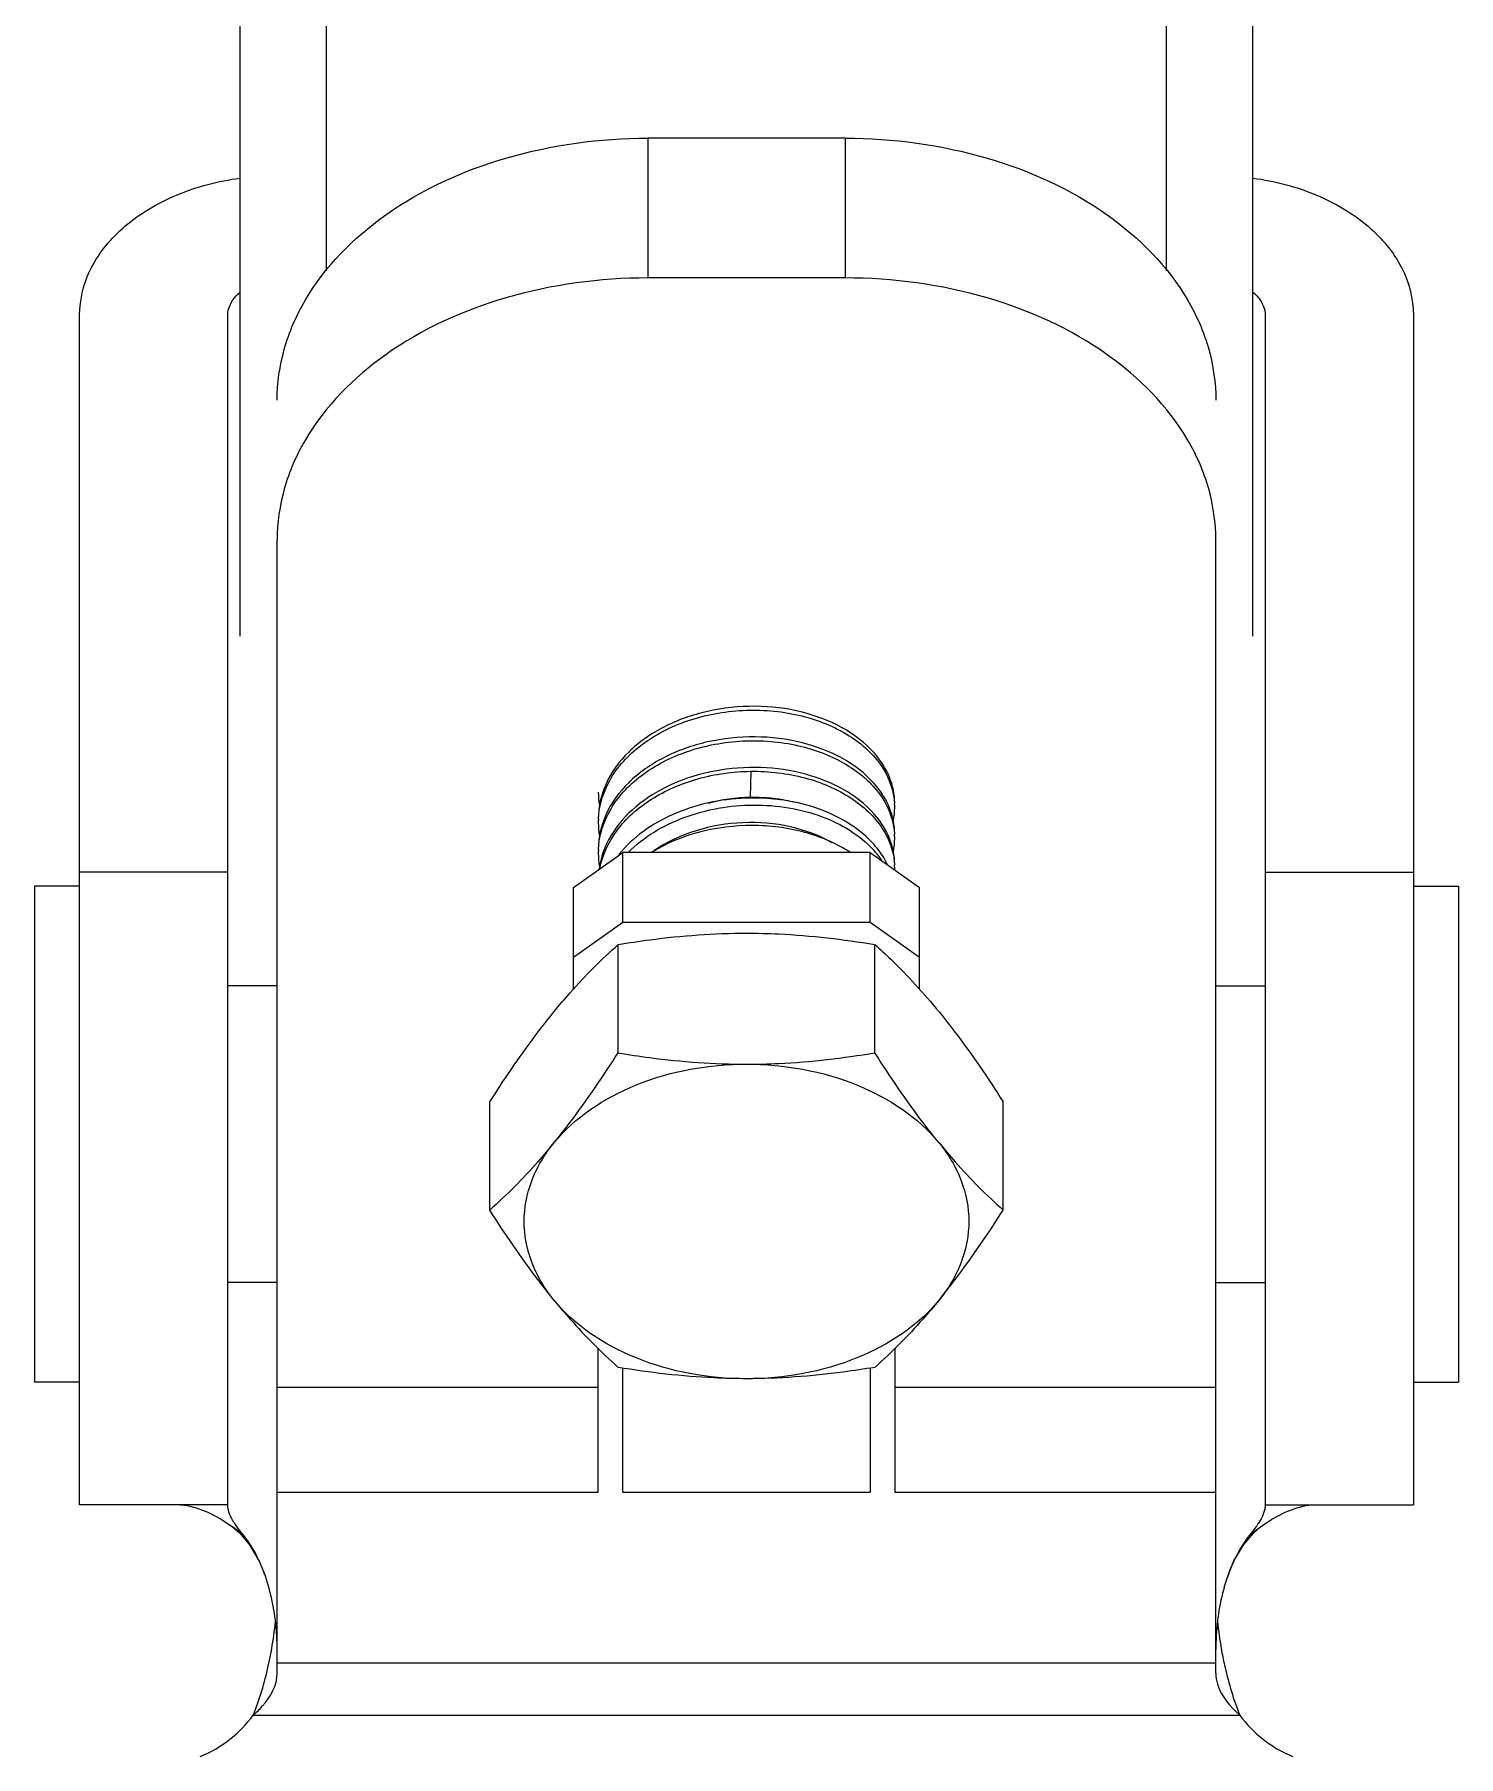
# Model space of a CAD drawing. Extents: x 1725261 to 1937680, y 860327 to 1571294.
# Drawn here: x 1848601 to 1849073, y 1228072 to 1228641 of the extents above; entities that cross this region are included whole.
import ezdxf

# ---------------------------------------------------------------- set-up
doc = ezdxf.new("R2010")
doc.units = 0
doc.header["$LTSCALE"] = 1000
doc.header["$MEASUREMENT"] = 0

msp = doc.modelspace()

# ---------------------------------------------------------------- linework, layer by layer
for p, q in [((1848669.17, 1228442.35), (1848669.17, 1231012.72)), ((1849004.45, 1228442.35), (1849004.45, 1231012.72)), ((1848697.79, 1228563.24), (1848697.79, 1230728.27)), ((1848975.83, 1228563.24), (1848975.83, 1230728.27)), ((1848804.1, 1228607.15), (1848804.1, 1228560.89)), ((1848869.52, 1228607.15), (1848804.1, 1228607.15)), ((1848869.52, 1228607.15), (1848869.52, 1228560.89)), ((1848869.52, 1228560.89), (1848804.1, 1228560.89)), ((1848616.01, 1228154.89), (1848616.01, 1228548.51)), ((1848665.08, 1228154.89), (1848665.08, 1228548.51)), ((1849008.54, 1228548.51), (1849008.54, 1228154.89)), ((1849057.6, 1228548.51), (1849057.6, 1228154.89)), ((1848681.43, 1228099.17), (1848681.43, 1228474.15)), ((1848992.18, 1228099.17), (1848992.18, 1228474.15)), ((1848838.26, 1228397.62), (1848838.03, 1228388.96)), ((1848838.03, 1228388.96), (1848838.03, 1228388.76)), ((1848779.56, 1228359.16), (1848795.92, 1228370.72)), ((1848795.92, 1228347.59), (1848795.92, 1228370.72)), ((1848877.7, 1228370.72), (1848795.92, 1228370.72)), ((1848877.7, 1228347.59), (1848877.7, 1228370.72)), ((1848877.7, 1228370.72), (1848894.05, 1228359.16)), ((1848616.01, 1228359.64), (1848601.06, 1228359.64)), ((1848601.06, 1228359.64), (1848601.06, 1228195.46)), ((1848665.08, 1228364.29), (1848616.01, 1228364.29)), ((1849008.54, 1228364.29), (1849057.6, 1228364.29)), ((1849057.6, 1228359.64), (1849072.55, 1228359.64)), ((1849072.55, 1228359.64), (1849072.55, 1228195.46)), ((1848779.56, 1228325.57), (1848779.56, 1228359.16)), ((1848894.05, 1228325.57), (1848894.05, 1228359.16)), ((1848795.92, 1228347.59), (1848779.56, 1228336.03)), ((1848877.7, 1228347.59), (1848795.92, 1228347.59)), ((1848894.05, 1228336.03), (1848877.7, 1228347.59)), ((1848794.32, 1228304.44), (1848794.32, 1228340.3)), ((1848879.3, 1228304.44), (1848879.3, 1228340.3)), ((1848681.43, 1228326.62), (1848665.08, 1228326.62)), ((1848992.18, 1228326.62), (1849008.54, 1228326.62)), ((1848751.82, 1228252.39), (1848751.82, 1228288.25)), ((1848921.79, 1228252.39), (1848921.79, 1228288.25)), ((1848681.43, 1228228.49), (1848665.08, 1228228.49)), ((1848992.18, 1228228.49), (1849008.54, 1228228.49)), ((1848787.74, 1228158.98), (1848787.74, 1228206.54)), ((1848885.87, 1228206.54), (1848885.87, 1228158.97)), ((1848795.92, 1228159), (1848795.92, 1228200.12)), ((1848877.7, 1228200.11), (1848877.7, 1228159)), ((1848616.01, 1228195.46), (1848601.06, 1228195.46)), ((1849057.6, 1228195.46), (1849072.55, 1228195.46)), ((1848787.74, 1228193.71), (1848681.43, 1228193.71)), ((1848992.18, 1228193.71), (1848885.87, 1228193.71)), ((1848665.08, 1228154.89), (1848616.01, 1228154.89)), ((1848787.74, 1228158.98), (1848681.43, 1228158.98)), ((1848795.92, 1228159), (1848877.7, 1228159)), ((1848992.18, 1228158.98), (1848885.87, 1228158.98)), ((1849008.54, 1228154.89), (1849057.6, 1228154.89)), ((1848670.3, 1228144.78), (1848666.61, 1228147.59)), ((1849003.32, 1228144.78), (1849007.01, 1228147.59)), ((1848681.43, 1228102.62), (1848992.18, 1228102.62)), ((1848673.52, 1228085.28), (1849000.1, 1228085.28))]:
    msp.add_line(p, q)
for points in [[(1848649.46, 1228154.89), (1848649.9, 1228154.87), (1848651.64, 1228154.62), (1848654.56, 1228153.88), (1848658.43, 1228152.43), (1848662.91, 1228150.1), (1848666.61, 1228147.59)], [(1849007.01, 1228147.59), (1849010.7, 1228150.1), (1849015.18, 1228152.43), (1849019.06, 1228153.88), (1849021.98, 1228154.62), (1849023.71, 1228154.87), (1849024.15, 1228154.89)], [(1848666.62, 1228147.58), (1848668.91, 1228145.57), (1848672.23, 1228141.64), (1848675.42, 1228136.24), (1848677.51, 1228131.22)], [(1848996.11, 1228131.22), (1848998.2, 1228136.27), (1849001.41, 1228141.68), (1849004.75, 1228145.61), (1849007, 1228147.58)]]:
    msp.add_lwpolyline(points)
for centre, radius, start, end in [((1848814.85, 1228390.74), 27.1, 180.0292, 189.5017), ((1848839.08, 1228330.84), 58.13, 90.8014, 91.0371), ((1848839.08, 1228319.59), 69.18, 90.6833, 90.8601), ((1848863.27, 1228385.68), 22.61, 348.6111, 359.9514), ((1848863.6, 1228385.66), 22.28, 0.0023, 3.2047), ((1848814.55, 1228380.6), 26.81, 177.3319, 179.9985), ((1848814.84, 1228380.62), 27.1, 180.0287, 189.4225), ((1848863.59, 1228375.54), 22.28, 0.0022, 3.2052), ((1848814.55, 1228370.48), 26.81, 177.3322, 179.9985), ((1848823.44, 1228347.12), 36.87, 139.3761, 142.4805), ((1848863.27, 1228375.56), 22.6, 348.6704, 359.952), ((1848814.84, 1228370.5), 27.1, 180.029, 189.4615), ((1848863.59, 1228365.42), 22.28, 0.0022, 3.2058), ((1848863.65, 1228365.42), 22.22, 358.8477, 359.9998), ((1848691.85, 1228164.84), 29.33, 213.7883, 214.1887), ((1848981.76, 1228164.84), 29.33, 325.8113, 326.2117), ((1848558.05, 1228128.63), 123.44, 350.0279, 354.2491), ((1849115.57, 1228128.63), 123.45, 185.7566, 189.9721), ((1848556.68, 1228128.83), 124.83, 349.7299, 350.0443), ((1849116.93, 1228128.83), 124.83, 189.9557, 190.2701), ((1848640.55, 1228109.45), 40.89, 292.0243, 323.7485), ((1849033.07, 1228109.45), 40.89, 216.2515, 247.9757)]:
    msp.add_arc(centre, radius, start, end)
for points, knots in [([(1848681.43, 1228520.41), (1848681.43, 1228526.11), (1848683.09, 1228537.76), (1848693, 1228560.45), (1848717.48, 1228584.94), (1848757.63, 1228602.99), (1848788.3, 1228607.15), (1848804.1, 1228607.15)], [0, 0, 0, 0, 0.103597, 0.210948, 0.445697, 0.712571, 1, 1, 1, 1]), ([(1848869.52, 1228607.15), (1848885.32, 1228607.15), (1848915.98, 1228602.99), (1848956.14, 1228584.94), (1848980.62, 1228560.45), (1848990.53, 1228537.76), (1848992.18, 1228526.11), (1848992.18, 1228520.41)], [0, 0, 0, 0, 0.287429, 0.554303, 0.789052, 0.896403, 1, 1, 1, 1]), ([(1848616.01, 1228548.51), (1848616.01, 1228553.88), (1848619, 1228565.3), (1848630.92, 1228579.31), (1848648.3, 1228589.44), (1848661.95, 1228592.97), (1848669.14, 1228593.94)], [0, 0, 0, 0, 0.213346, 0.447987, 0.712108, 1, 1, 1, 1]), ([(1849004.47, 1228593.94), (1849011.67, 1228592.97), (1849025.31, 1228589.44), (1849042.7, 1228579.31), (1849054.62, 1228565.3), (1849057.6, 1228553.88), (1849057.6, 1228548.51)], [0, 0, 0, 0, 0.287892, 0.552013, 0.786654, 1, 1, 1, 1]), ([(1848804.1, 1228560.89), (1848788.3, 1228560.89), (1848757.63, 1228556.73), (1848717.48, 1228538.68), (1848693, 1228514.19), (1848683.09, 1228491.5), (1848681.43, 1228479.85), (1848681.43, 1228474.15)], [0, 0, 0, 0, 0.287429, 0.554303, 0.789052, 0.896403, 1, 1, 1, 1]), ([(1848992.18, 1228474.15), (1848992.18, 1228479.85), (1848990.53, 1228491.5), (1848980.62, 1228514.19), (1848956.14, 1228538.68), (1848915.98, 1228556.73), (1848885.32, 1228560.89), (1848869.52, 1228560.89)], [0, 0, 0, 0, 0.103597, 0.210948, 0.445697, 0.712571, 1, 1, 1, 1]), ([(1848665.08, 1228548.51), (1848665.08, 1228549.2), (1848665.45, 1228552.12), (1848667.36, 1228554.68), (1848669.08, 1228556.09)], [0, 0, 0, 0, 0.236834, 1, 1, 1, 1]), ([(1849004.53, 1228556.09), (1849005.15, 1228555.58), (1849007.25, 1228553.58), (1849008.54, 1228550.62), (1849008.54, 1228548.51)], [0, 0, 0, 0, 0.274002, 1, 1, 1, 1]), ([(1848879.05, 1228403.71), (1848873.02, 1228410.55), (1848859.16, 1228417.39), (1848839.65, 1228419.71), (1848823.91, 1228418.07), (1848809.45, 1228412.99), (1848797.63, 1228404.83), (1848789.68, 1228394.19), (1848787.74, 1228385.84), (1848787.74, 1228381.87)], [0, 0, 0, 0, 0.241317, 0.379461, 0.520014, 0.655792, 0.781306, 0.894819, 1, 1, 1, 1]), ([(1848787.77, 1228381.85), (1848787.99, 1228386.56), (1848791.26, 1228396.47), (1848802.65, 1228407.98), (1848818.47, 1228415.6), (1848836.64, 1228418.64), (1848854.82, 1228416.88), (1848870.65, 1228410.57), (1848882.16, 1228400.41), (1848885.6, 1228391.23), (1848885.84, 1228386.91)], [0, 0, 0, 0, 0.109411, 0.23076, 0.366309, 0.510386, 0.653207, 0.784895, 0.899597, 1, 1, 1, 1]), ([(1848879.06, 1228393.59), (1848873.03, 1228400.42), (1848859.18, 1228407.27), (1848839.66, 1228409.59), (1848823.92, 1228407.96), (1848809.46, 1228402.87), (1848797.63, 1228394.72), (1848789.68, 1228384.07), (1848787.74, 1228375.72), (1848787.74, 1228371.75)], [0, 0, 0, 0, 0.241302, 0.379446, 0.520006, 0.655788, 0.781304, 0.89482, 1, 1, 1, 1]), ([(1848787.77, 1228371.73), (1848787.99, 1228376.44), (1848791.26, 1228386.35), (1848802.65, 1228397.87), (1848818.47, 1228405.48), (1848836.64, 1228408.52), (1848854.82, 1228406.76), (1848870.65, 1228400.45), (1848882.16, 1228390.29), (1848885.6, 1228381.11), (1848885.84, 1228376.79)], [0, 0, 0, 0, 0.109411, 0.23076, 0.366314, 0.510391, 0.653213, 0.784895, 0.899597, 1, 1, 1, 1]), ([(1848885.87, 1228386.92), (1848885.87, 1228389.89), (1848884.59, 1228396.08), (1848881.15, 1228401.33), (1848879.05, 1228403.71)], [0, 0, 0, 0, 0.48237, 1, 1, 1, 1]), ([(1848879.06, 1228383.47), (1848873.28, 1228390.02), (1848860.16, 1228396.74), (1848841.48, 1228399.39), (1848826.28, 1228398.27), (1848812.06, 1228393.92), (1848800.06, 1228386.65), (1848791.41, 1228376.96), (1848788.51, 1228369.1), (1848787.99, 1228365.25)], [0, 0, 0, 0, 0.238806, 0.375378, 0.515068, 0.651187, 0.778286, 0.893865, 1, 1, 1, 1]), ([(1848788.22, 1228365.38), (1848789.08, 1228369.89), (1848793.4, 1228379.01), (1848805.19, 1228389.29), (1848820.72, 1228395.94), (1848832.33, 1228397.55), (1848838.26, 1228397.62)], [0, 0, 0, 0, 0.215857, 0.456017, 0.721227, 1, 1, 1, 1]), ([(1848838.26, 1228397.62), (1848844.27, 1228397.69), (1848855.9, 1228396.34), (1848871.22, 1228389.94), (1848882.31, 1228379.88), (1848885.6, 1228370.9), (1848885.84, 1228366.67)], [0, 0, 0, 0, 0.291821, 0.560232, 0.794326, 1, 1, 1, 1]), ([(1848885.87, 1228376.81), (1848885.87, 1228379.77), (1848884.6, 1228385.96), (1848881.16, 1228391.2), (1848879.06, 1228393.59)], [0, 0, 0, 0, 0.482394, 1, 1, 1, 1]), ([(1848838.04, 1228388.76), (1848829.79, 1228388.64), (1848814.02, 1228385.7), (1848800.3, 1228376.77), (1848795.45, 1228371.12)], [0, 0, 0, 0, 0.525716, 1, 1, 1, 1]), ([(1848879.07, 1228373.34), (1848876.87, 1228375.83), (1848865.4, 1228385.43), (1848849.74, 1228388.9), (1848838.26, 1228388.76)], [0, 0, 0, 0, 0.224306, 1, 1, 1, 1]), ([(1848852.24, 1228387.43), (1848851.12, 1228387.7), (1848846.52, 1228388.65), (1848841.81, 1228389.01), (1848838.27, 1228388.96)], [0, 0, 0, 0, 0.245441, 1, 1, 1, 1]), ([(1848797.66, 1228370.79), (1848802.76, 1228375.91), (1848816.23, 1228383.84), (1848839.03, 1228387.72), (1848861.33, 1228384.27), (1848874.18, 1228376.65), (1848878.7, 1228371.74)], [0, 0, 0, 0, 0.245715, 0.512956, 0.773315, 1, 1, 1, 1]), ([(1848885.87, 1228366.69), (1848885.87, 1228369.65), (1848884.6, 1228375.84), (1848881.16, 1228381.08), (1848879.06, 1228383.47)], [0, 0, 0, 0, 0.482388, 1, 1, 1, 1]), ([(1848871.07, 1228370.81), (1848866.52, 1228373.78), (1848855.88, 1228378.26), (1848833.15, 1228381.16), (1848815.09, 1228376.82), (1848805.32, 1228370.72)], [0, 0, 0, 0, 0.237857, 0.495496, 1, 1, 1, 1]), ([(1848865.1, 1228373.96), (1848860.86, 1228376.43), (1848851.1, 1228380), (1848830.61, 1228381.71), (1848814.63, 1228377.13), (1848806.16, 1228371.3)], [0, 0, 0, 0, 0.239537, 0.497847, 1, 1, 1, 1]), ([(1848883.51, 1228366.71), (1848883.23, 1228367.3), (1848881.99, 1228369.65), (1848880.4, 1228371.82), (1848879.07, 1228373.34)], [0, 0, 0, 0, 0.243018, 1, 1, 1, 1]), ([(1848794.32, 1228340.3), (1848797.81, 1228340.87), (1848811.88, 1228342.98), (1848826.12, 1228344.05), (1848836.81, 1228344.05)], [0, 0, 0, 0, 0.248681, 1, 1, 1, 1]), ([(1848836.81, 1228344.05), (1848840.38, 1228344.05), (1848854.61, 1228343.71), (1848868.79, 1228342.03), (1848879.3, 1228340.3)], [0, 0, 0, 0, 0.251248, 1, 1, 1, 1]), ([(1848773.07, 1228318.03), (1848774.82, 1228320.17), (1848781.45, 1228328), (1848788.72, 1228335.29), (1848794.32, 1228340.3)], [0, 0, 0, 0, 0.268858, 1, 1, 1, 1]), ([(1848879.3, 1228340.3), (1848881.08, 1228338.7), (1848888.61, 1228331.73), (1848895.56, 1228324.13), (1848900.55, 1228318.03)], [0, 0, 0, 0, 0.2325, 1, 1, 1, 1]), ([(1848751.82, 1228288.25), (1848753.55, 1228290.93), (1848760.24, 1228301.13), (1848767.37, 1228311.05), (1848773.07, 1228318.03)], [0, 0, 0, 0, 0.261287, 1, 1, 1, 1]), ([(1848900.55, 1228318.03), (1848902.37, 1228315.79), (1848909.9, 1228306.19), (1848916.76, 1228296.08), (1848921.79, 1228288.25)], [0, 0, 0, 0, 0.237123, 1, 1, 1, 1]), ([(1848773.07, 1228274.66), (1848774.9, 1228276.9), (1848782.43, 1228286.5), (1848789.28, 1228296.61), (1848794.32, 1228304.44)], [0, 0, 0, 0, 0.237123, 1, 1, 1, 1]), ([(1848794.32, 1228304.44), (1848797.81, 1228303.86), (1848811.88, 1228301.75), (1848826.12, 1228300.68), (1848836.81, 1228300.68)], [0, 0, 0, 0, 0.248681, 1, 1, 1, 1]), ([(1848836.81, 1228300.68), (1848840.38, 1228300.68), (1848854.61, 1228301.02), (1848868.79, 1228302.7), (1848879.3, 1228304.44)], [0, 0, 0, 0, 0.251248, 1, 1, 1, 1]), ([(1848900.55, 1228274.66), (1848898.72, 1228276.9), (1848891.19, 1228286.5), (1848884.33, 1228296.61), (1848879.3, 1228304.44)], [0, 0, 0, 0, 0.237123, 1, 1, 1, 1]), ([(1848773.07, 1228274.66), (1848780.03, 1228283.18), (1848800.64, 1228296.62), (1848824.32, 1228300.68), (1848836.81, 1228300.68)], [0, 0, 0, 0, 0.468341, 1, 1, 1, 1]), ([(1848836.81, 1228300.68), (1848849.29, 1228300.68), (1848872.97, 1228296.62), (1848893.59, 1228283.18), (1848900.55, 1228274.66)], [0, 0, 0, 0, 0.531659, 1, 1, 1, 1]), ([(1848773.07, 1228274.66), (1848771.32, 1228272.52), (1848764.69, 1228264.69), (1848757.42, 1228257.4), (1848751.82, 1228252.39)], [0, 0, 0, 0, 0.268858, 1, 1, 1, 1]), ([(1848773.07, 1228222.62), (1848770, 1228226.38), (1848765.03, 1228234.6), (1848762.33, 1228248.64), (1848765.03, 1228262.68), (1848770, 1228270.91), (1848773.07, 1228274.66)], [0, 0, 0, 0, 0.257487, 0.5, 0.742513, 1, 1, 1, 1]), ([(1848900.55, 1228274.66), (1848902.29, 1228272.52), (1848908.93, 1228264.69), (1848916.2, 1228257.4), (1848921.79, 1228252.39)], [0, 0, 0, 0, 0.268858, 1, 1, 1, 1]), ([(1848900.55, 1228274.66), (1848903.61, 1228270.91), (1848908.58, 1228262.68), (1848911.29, 1228248.64), (1848908.58, 1228234.6), (1848903.61, 1228226.38), (1848900.55, 1228222.62)], [0, 0, 0, 0, 0.257487, 0.5, 0.742513, 1, 1, 1, 1]), ([(1848773.07, 1228222.62), (1848771.24, 1228224.86), (1848763.71, 1228234.46), (1848756.86, 1228244.57), (1848751.82, 1228252.39)], [0, 0, 0, 0, 0.237123, 1, 1, 1, 1]), ([(1848900.55, 1228222.62), (1848902.37, 1228224.86), (1848909.9, 1228234.46), (1848916.76, 1228244.57), (1848921.79, 1228252.39)], [0, 0, 0, 0, 0.237123, 1, 1, 1, 1]), ([(1848773.07, 1228222.62), (1848774.82, 1228220.48), (1848781.45, 1228212.65), (1848788.72, 1228205.36), (1848794.32, 1228200.35)], [0, 0, 0, 0, 0.268858, 1, 1, 1, 1]), ([(1848836.81, 1228196.6), (1848824.32, 1228196.6), (1848800.64, 1228200.67), (1848780.03, 1228214.1), (1848773.07, 1228222.62)], [0, 0, 0, 0, 0.531659, 1, 1, 1, 1]), ([(1848900.55, 1228222.62), (1848893.59, 1228214.1), (1848872.97, 1228200.67), (1848849.29, 1228196.6), (1848836.81, 1228196.6)], [0, 0, 0, 0, 0.468341, 1, 1, 1, 1]), ([(1848900.55, 1228222.62), (1848898.8, 1228220.48), (1848892.16, 1228212.65), (1848884.89, 1228205.36), (1848879.3, 1228200.35)], [0, 0, 0, 0, 0.268858, 1, 1, 1, 1]), ([(1848836.81, 1228196.6), (1848833.23, 1228196.6), (1848819, 1228196.94), (1848804.83, 1228198.62), (1848794.32, 1228200.35)], [0, 0, 0, 0, 0.251248, 1, 1, 1, 1]), ([(1848879.3, 1228200.35), (1848875.81, 1228199.78), (1848861.74, 1228197.67), (1848847.5, 1228196.6), (1848836.81, 1228196.6)], [0, 0, 0, 0, 0.248681, 1, 1, 1, 1]), ([(1848667.47, 1228148.53), (1848667.11, 1228149.08), (1848665.9, 1228151), (1848665.08, 1228153.27), (1848665.08, 1228154.89)], [0, 0, 0, 0, 0.289589, 1, 1, 1, 1]), ([(1849008.54, 1228154.89), (1849008.54, 1228154.38), (1849008.29, 1228152.09), (1849007.13, 1228150.01), (1849006.14, 1228148.53)], [0, 0, 0, 0, 0.222245, 1, 1, 1, 1]), ([(1848670.3, 1228144.78), (1848670.04, 1228145.09), (1848669.11, 1228146.26), (1848668.2, 1228147.45), (1848667.59, 1228148.36)], [0, 0, 0, 0, 0.26918, 1, 1, 1, 1]), ([(1848677.51, 1228131.22), (1848677.02, 1228132.61), (1848675.15, 1228137.38), (1848672.61, 1228141.94), (1848670.3, 1228144.78)], [0, 0, 0, 0, 0.285604, 1, 1, 1, 1]), ([(1849003.32, 1228144.78), (1849002.64, 1228143.94), (1848999.63, 1228139.78), (1848997.45, 1228135.05), (1848996.11, 1228131.22)], [0, 0, 0, 0, 0.210146, 1, 1, 1, 1]), ([(1849006.03, 1228148.36), (1849005.83, 1228148.07), (1849004.97, 1228146.85), (1849004.04, 1228145.67), (1849003.32, 1228144.78)], [0, 0, 0, 0, 0.231104, 1, 1, 1, 1]), ([(1848681.43, 1228106.99), (1848681.43, 1228109.1), (1848681.11, 1228117.3), (1848679.52, 1228125.47), (1848677.51, 1228131.22)], [0, 0, 0, 0, 0.257456, 1, 1, 1, 1]), ([(1848996.11, 1228131.22), (1848995.46, 1228129.37), (1848993.13, 1228121.49), (1848992.18, 1228113.23), (1848992.18, 1228106.99)], [0, 0, 0, 0, 0.239548, 1, 1, 1, 1]), ([(1848673.52, 1228085.28), (1848674.19, 1228086.94), (1848676.72, 1228093.88), (1848678.52, 1228101.08), (1848679.51, 1228106.58)], [0, 0, 0, 0, 0.242689, 1, 1, 1, 1]), ([(1848994.1, 1228106.58), (1848994.44, 1228104.72), (1848995.92, 1228097.49), (1848998.05, 1228090.38), (1849000.1, 1228085.28)], [0, 0, 0, 0, 0.255037, 1, 1, 1, 1]), ([(1848673.52, 1228085.28), (1848674.62, 1228086.2), (1848678.49, 1228089.9), (1848681.43, 1228095.2), (1848681.43, 1228099.17)], [0, 0, 0, 0, 0.266, 1, 1, 1, 1]), ([(1848992.18, 1228099.17), (1848992.18, 1228097.92), (1848993.17, 1228092.49), (1848996.89, 1228087.95), (1849000.1, 1228085.28)], [0, 0, 0, 0, 0.231026, 1, 1, 1, 1])]:
    msp.add_open_spline(points, degree=3, knots=knots)
for points in [[(1848838.03, 1228388.96), (1848833.33, 1228388.87), (1848828.61, 1228388.22), (1848824.07, 1228387)], [(1848878.7, 1228371.74), (1848879.73, 1228370.63), (1848880.68, 1228369.43), (1848881.54, 1228368.18)]]:
    msp.add_open_spline(points, degree=3)

doc.saveas('drawing.dxf')
